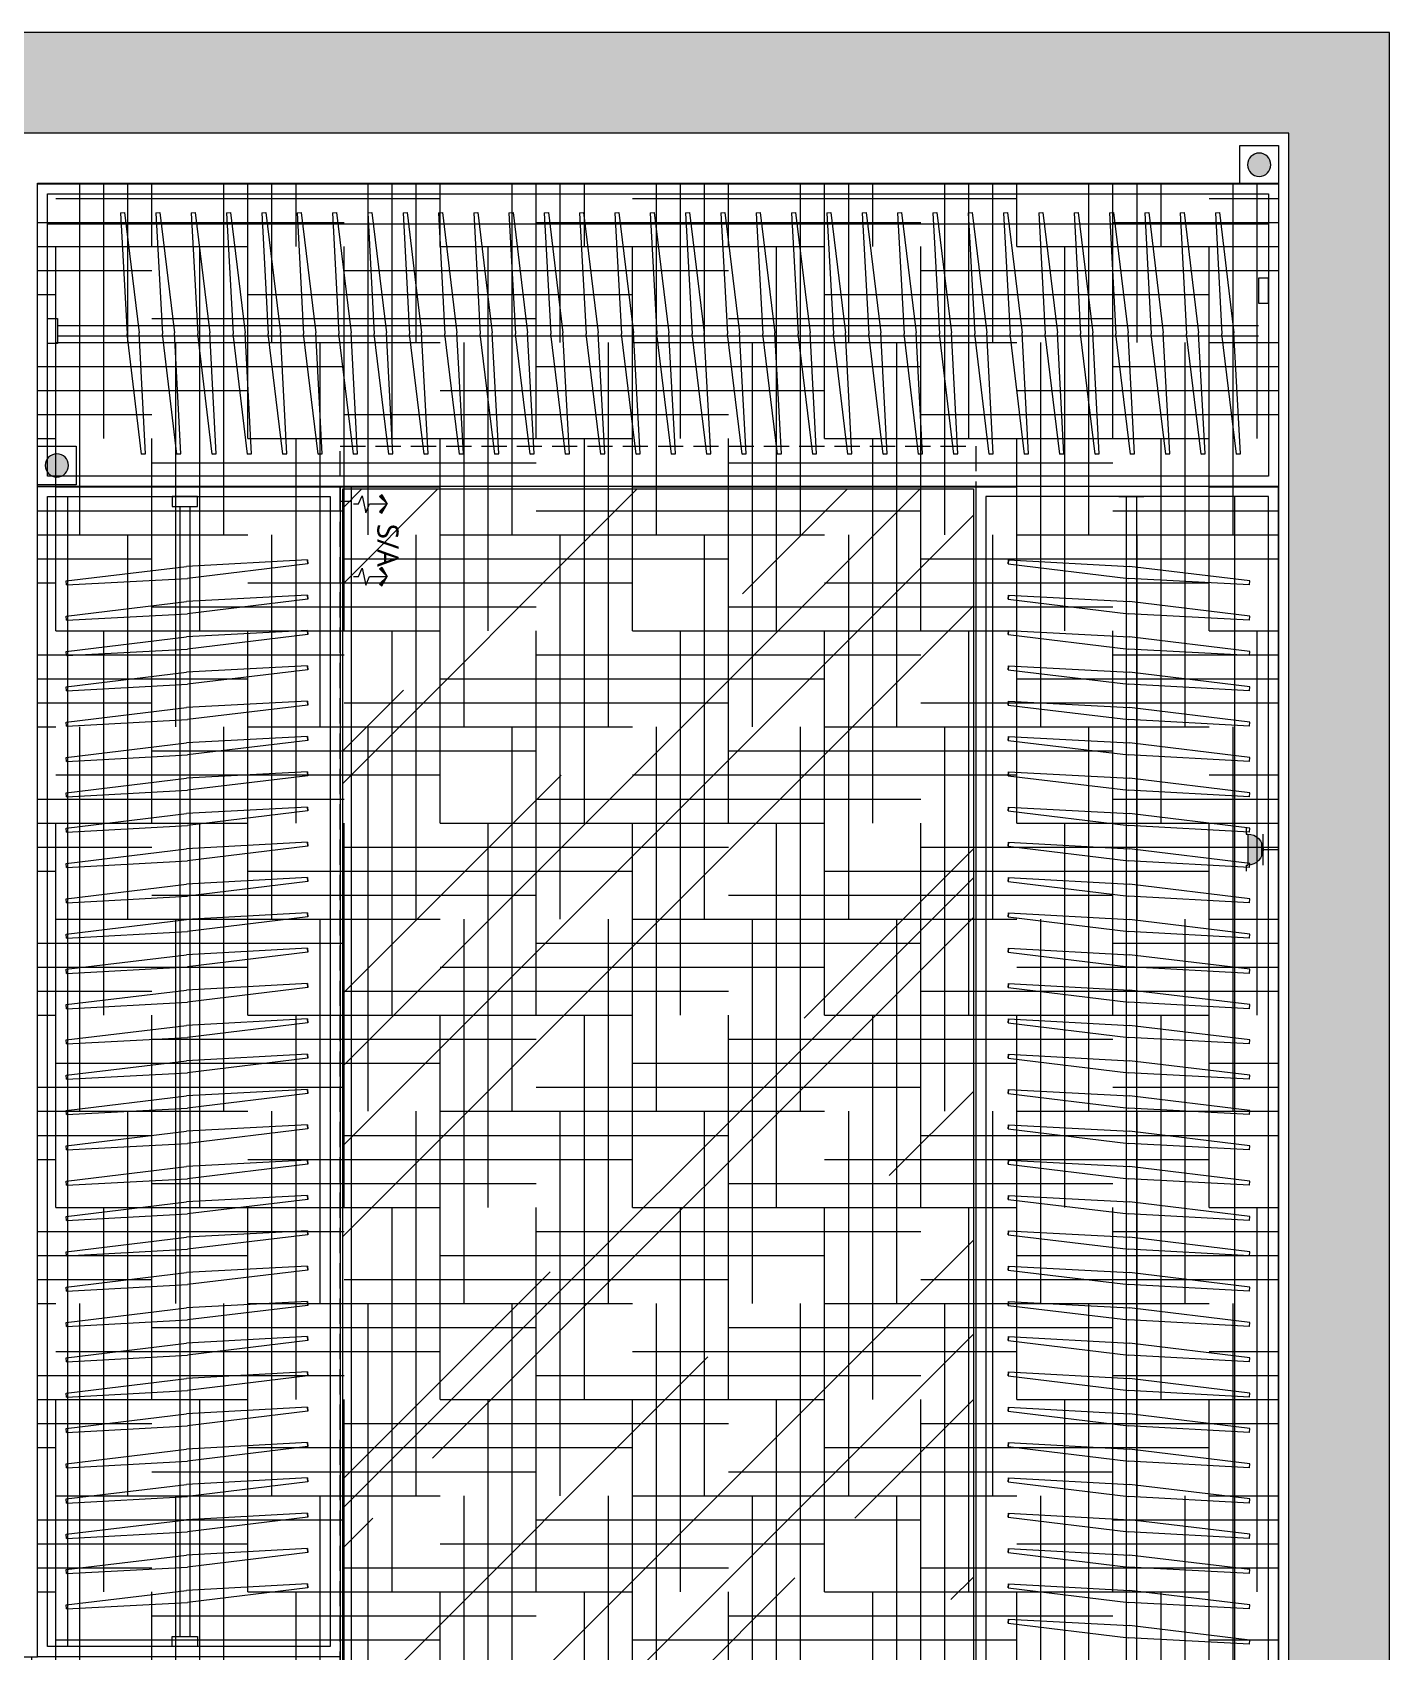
# Model space of a CAD drawing. Header units: millimetres. Extents: x -108767 to 78913, y -380878 to 1470.
# Drawn here: x 19385 to 22075, y -187189 to -183979 of the extents above; entities that cross this region are included whole.
import ezdxf
from ezdxf.enums import TextEntityAlignment as Align

# ---------------------------------------------------------------- set-up
doc = ezdxf.new("R2010")
doc.units = ezdxf.units.MM
doc.header["$LTSCALE"] = 10
doc.linetypes.add('DASH', pattern=[0.35, 0.25, -0.1])
for name, color, linetype in [('2-Tank High', 70, 'Continuous'), ('NW-01-wall(原有墙体)', 255, 'Continuous'), ('NW-02-fix(到顶家具)', 54, 'Continuous'), ('NW-02-light(平面灯具)', 12, 'Continuous'), ('NW-03-地面铺装', 8, 'Continuous'), ('NW-04-天花造型粗线', 163, 'Continuous'), ('NW-完成面（用于平面）', 43, 'Continuous'), ('NW-强弱电插座', 223, 'Continuous'), ('NW-强电插座', 223, 'Continuous'), ('NW-暖通风口', 33, 'Continuous')]:
    doc.layers.add(name, color=color, linetype=linetype)
doc.styles.add('宋体', font='', dxfattribs={"width": 0.8})
doc.styles.add('黑体', font='', dxfattribs={"width": 0.8, "height": 3})
doc.styles.get('宋体').set_extended_font_data('SimSun')
doc.styles.get('黑体').set_extended_font_data('Microsoft YaHei')
doc.linetypes.add('铝质LED灯条', pattern='A,12.7,-5.08,["AL.LED",宋体,S=2.54,R=0,X=-2.54,Y=-1.27],-10', length=27.78)

# ---------------------------------------------------------------- blocks, each defined once
blk = doc.blocks.new('*U230')
at = {"layer": '2-Tank High', "color": 250}
for p, q in [((-60, 0), (-62.89, 23.84)), ((-59.2, 0.07), (-60.5, 24.05)), ((-53, 0), (-55.89, 23.84)), ((-52.2, 0.07), (-53.5, 24.05)), ((-46, 0), (-48.89, 23.84)), ((-45.2, 0.07), (-46.5, 24.05)), ((-39, 0), (-41.89, 23.84)), ((-38.2, 0.07), (-39.5, 24.05)), ((-32, 0), (-34.89, 23.84)), ((-31.2, 0.07), (-32.5, 24.05)), ((-25, 0), (-27.89, 23.84)), ((-24.2, 0.07), (-25.5, 24.05)), ((-18, 0), (-20.89, 23.84)), ((-17.2, 0.07), (-18.5, 24.05)), ((-11, 0), (-13.89, 23.84)), ((-10.2, 0.07), (-11.5, 24.05)), ((-4, 0), (-6.89, 23.84)), ((-3.2, 0.07), (-4.5, 24.05)), ((3, 0), (0.11, 23.84)), ((3.8, 0.07), (2.5, 24.05)), ((10, 0), (7.11, 23.84)), ((10.8, 0.07), (9.5, 24.05)), ((17, 0), (14.11, 23.84)), ((17.8, 0.07), (16.5, 24.05)), ((24, 0), (21.11, 23.84)), ((24.8, 0.07), (23.5, 24.05)), ((31, 0), (28.11, 23.84)), ((31.8, 0.07), (30.5, 24.05)), ((38, 0), (35.11, 23.84)), ((38.8, 0.07), (37.5, 24.05)), ((45, 0), (42.11, 23.84)), ((45.8, 0.07), (44.5, 24.05)), ((52, 0), (49.11, 23.84)), ((52.8, 0.07), (51.5, 24.05)), ((59, 0), (56.11, 23.84)), ((59.8, 0.07), (58.5, 24.05)), ((66, 0), (63.11, 23.84)), ((66.8, 0.07), (65.5, 24.05)), ((73, 0), (70.11, 23.84)), ((73.8, 0.07), (72.5, 24.05)), ((80, 0), (77.11, 23.84)), ((80.8, 0.07), (79.5, 24.05)), ((87, 0), (84.11, 23.84)), ((87.8, 0.07), (86.5, 24.05)), ((94, 0), (91.11, 23.84)), ((94.8, 0.07), (93.5, 24.05)), ((101, 0), (98.11, 23.84)), ((101.8, 0.07), (100.5, 24.05)), ((108, 0), (105.11, 23.84)), ((108.8, 0.07), (107.5, 24.05)), ((115, 0), (112.11, 23.84)), ((115.8, 0.07), (114.5, 24.05)), ((122, 0), (119.11, 23.84)), ((122.8, 0.07), (121.5, 24.05)), ((129, 0), (126.11, 23.84)), ((129.8, 0.07), (128.5, 24.05)), ((136, 0), (133.11, 23.84)), ((136.8, 0.07), (135.5, 24.05)), ((143, 0), (140.11, 23.84)), ((143.8, 0.07), (142.5, 24.05)), ((150, 0), (147.11, 23.84)), ((150.8, 0.07), (149.5, 24.05)), ((157, 0), (154.11, 23.84)), ((157.8, 0.07), (156.5, 24.05)), ((-59.2, 0.07), (-60, 0)), ((-52.2, 0.07), (-53, 0)), ((-45.2, 0.07), (-46, 0)), ((-38.2, 0.07), (-39, 0)), ((-31.2, 0.07), (-32, 0)), ((-24.2, 0.07), (-25, 0)), ((-17.2, 0.07), (-18, 0)), ((-10.2, 0.07), (-11, 0)), ((-3.2, 0.07), (-4, 0)), ((3.8, 0.07), (3, 0)), ((10.8, 0.07), (10, 0)), ((17.8, 0.07), (17, 0)), ((24.8, 0.07), (24, 0)), ((31.8, 0.07), (31, 0)), ((38.8, 0.07), (38, 0)), ((45.8, 0.07), (45, 0)), ((52.8, 0.07), (52, 0)), ((59.8, 0.07), (59, 0)), ((66.8, 0.07), (66, 0)), ((73.8, 0.07), (73, 0)), ((80.8, 0.07), (80, 0)), ((87.8, 0.07), (87, 0)), ((94.8, 0.07), (94, 0)), ((101.8, 0.07), (101, 0)), ((108.8, 0.07), (108, 0)), ((115.8, 0.07), (115, 0)), ((122.8, 0.07), (122, 0)), ((129.8, 0.07), (129, 0)), ((136.8, 0.07), (136, 0)), ((143.8, 0.07), (143, 0)), ((150.8, 0.07), (150, 0)), ((157.8, 0.07), (157, 0))]:
    blk.add_line(p, q, dxfattribs=at)
for points in [[(-63.39, 47.89), (-64.18, 47.82), (-62.89, 23.84)], [(-64.18, 47.82), (-63.39, 47.89), (-60.5, 24.05)], [(-57.18, 47.82), (-56.39, 47.89), (-53.5, 24.05)], [(-56.39, 47.89), (-57.18, 47.82), (-55.89, 23.84)], [(-50.18, 47.82), (-49.39, 47.89), (-46.5, 24.05)], [(-49.39, 47.89), (-50.18, 47.82), (-48.89, 23.84)], [(-43.18, 47.82), (-42.39, 47.89), (-39.5, 24.05)], [(-42.39, 47.89), (-43.18, 47.82), (-41.89, 23.84)], [(-36.18, 47.82), (-35.39, 47.89), (-32.5, 24.05)], [(-35.39, 47.89), (-36.18, 47.82), (-34.89, 23.84)], [(-29.18, 47.82), (-28.39, 47.89), (-25.5, 24.05)], [(-28.39, 47.89), (-29.18, 47.82), (-27.89, 23.84)], [(-22.18, 47.82), (-21.39, 47.89), (-18.5, 24.05)], [(-21.39, 47.89), (-22.18, 47.82), (-20.89, 23.84)], [(-15.18, 47.82), (-14.39, 47.89), (-11.5, 24.05)], [(-14.39, 47.89), (-15.18, 47.82), (-13.89, 23.84)], [(-8.18, 47.82), (-7.39, 47.89), (-4.5, 24.05)], [(-7.39, 47.89), (-8.18, 47.82), (-6.89, 23.84)], [(-1.18, 47.82), (-0.39, 47.89), (2.5, 24.05)], [(-0.39, 47.89), (-1.18, 47.82), (0.11, 23.84)], [(5.82, 47.82), (6.61, 47.89), (9.5, 24.05)], [(6.61, 47.89), (5.82, 47.82), (7.11, 23.84)], [(12.82, 47.82), (13.61, 47.89), (16.5, 24.05)], [(13.61, 47.89), (12.82, 47.82), (14.11, 23.84)], [(19.82, 47.82), (20.61, 47.89), (23.5, 24.05)], [(20.61, 47.89), (19.82, 47.82), (21.11, 23.84)], [(26.82, 47.82), (27.61, 47.89), (30.5, 24.05)], [(27.61, 47.89), (26.82, 47.82), (28.11, 23.84)], [(33.82, 47.82), (34.61, 47.89), (37.5, 24.05)], [(34.61, 47.89), (33.82, 47.82), (35.11, 23.84)], [(40.82, 47.82), (41.61, 47.89), (44.5, 24.05)], [(41.61, 47.89), (40.82, 47.82), (42.11, 23.84)], [(47.82, 47.82), (48.61, 47.89), (51.5, 24.05)], [(48.61, 47.89), (47.82, 47.82), (49.11, 23.84)], [(54.82, 47.82), (55.61, 47.89), (58.5, 24.05)], [(55.61, 47.89), (54.82, 47.82), (56.11, 23.84)], [(61.82, 47.82), (62.61, 47.89), (65.5, 24.05)], [(62.61, 47.89), (61.82, 47.82), (63.11, 23.84)], [(68.82, 47.82), (69.61, 47.89), (72.5, 24.05)], [(69.61, 47.89), (68.82, 47.82), (70.11, 23.84)], [(75.82, 47.82), (76.61, 47.89), (79.5, 24.05)], [(76.61, 47.89), (75.82, 47.82), (77.11, 23.84)], [(82.82, 47.82), (83.61, 47.89), (86.5, 24.05)], [(83.61, 47.89), (82.82, 47.82), (84.11, 23.84)], [(89.82, 47.82), (90.61, 47.89), (93.5, 24.05)], [(90.61, 47.89), (89.82, 47.82), (91.11, 23.84)], [(96.82, 47.82), (97.61, 47.89), (100.5, 24.05)], [(97.61, 47.89), (96.82, 47.82), (98.11, 23.84)], [(103.82, 47.82), (104.61, 47.89), (107.5, 24.05)], [(104.61, 47.89), (103.82, 47.82), (105.11, 23.84)], [(110.82, 47.82), (111.61, 47.89), (114.5, 24.05)], [(111.61, 47.89), (110.82, 47.82), (112.11, 23.84)], [(117.82, 47.82), (118.61, 47.89), (121.5, 24.05)], [(118.61, 47.89), (117.82, 47.82), (119.11, 23.84)], [(124.82, 47.82), (125.61, 47.89), (128.5, 24.05)], [(125.61, 47.89), (124.82, 47.82), (126.11, 23.84)], [(131.82, 47.82), (132.61, 47.89), (135.5, 24.05)], [(132.61, 47.89), (131.82, 47.82), (133.11, 23.84)], [(138.82, 47.82), (139.61, 47.89), (142.5, 24.05)], [(139.61, 47.89), (138.82, 47.82), (140.11, 23.84)], [(145.82, 47.82), (146.61, 47.89), (149.5, 24.05)], [(146.61, 47.89), (145.82, 47.82), (147.11, 23.84)], [(152.82, 47.82), (153.61, 47.89), (156.5, 24.05)], [(153.61, 47.89), (152.82, 47.82), (154.11, 23.84)]]:
    blk.add_lwpolyline(points, dxfattribs=at)
blk = doc.blocks.new('*U278')
at = {"layer": '2-Tank High', "color": 250}
for p, q in [((-45, 0), (-47.89, 23.84)), ((-44.2, 0.07), (-45.5, 24.05)), ((-38, 0), (-40.89, 23.84)), ((-37.2, 0.07), (-38.5, 24.05)), ((-31, 0), (-33.89, 23.84)), ((-30.2, 0.07), (-31.5, 24.05)), ((-24, 0), (-26.89, 23.84)), ((-23.2, 0.07), (-24.5, 24.05)), ((-17, 0), (-19.89, 23.84)), ((-16.2, 0.07), (-17.5, 24.05)), ((-10, 0), (-12.89, 23.84)), ((-9.2, 0.07), (-10.5, 24.05)), ((-3, 0), (-5.89, 23.84)), ((-2.2, 0.07), (-3.5, 24.05)), ((4, 0), (1.11, 23.84)), ((4.8, 0.07), (3.5, 24.05)), ((11, 0), (8.11, 23.84)), ((11.8, 0.07), (10.5, 24.05)), ((18, 0), (15.11, 23.84)), ((18.8, 0.07), (17.5, 24.05)), ((25, 0), (22.11, 23.84)), ((25.8, 0.07), (24.5, 24.05)), ((32, 0), (29.11, 23.84)), ((32.8, 0.07), (31.5, 24.05)), ((39, 0), (36.11, 23.84)), ((39.8, 0.07), (38.5, 24.05)), ((46, 0), (43.11, 23.84)), ((46.8, 0.07), (45.5, 24.05)), ((53, 0), (50.11, 23.84)), ((53.8, 0.07), (52.5, 24.05)), ((60, 0), (57.11, 23.84)), ((60.8, 0.07), (59.5, 24.05)), ((67, 0), (64.11, 23.84)), ((67.8, 0.07), (66.5, 24.05)), ((74, 0), (71.11, 23.84)), ((74.8, 0.07), (73.5, 24.05)), ((81, 0), (78.11, 23.84)), ((81.8, 0.07), (80.5, 24.05)), ((88, 0), (85.11, 23.84)), ((88.8, 0.07), (87.5, 24.05)), ((95, 0), (92.11, 23.84)), ((95.8, 0.07), (94.5, 24.05)), ((102, 0), (99.11, 23.84)), ((102.8, 0.07), (101.5, 24.05)), ((109, 0), (106.11, 23.84)), ((109.8, 0.07), (108.5, 24.05)), ((116, 0), (113.11, 23.84)), ((116.8, 0.07), (115.5, 24.05)), ((123, 0), (120.11, 23.84)), ((123.8, 0.07), (122.5, 24.05)), ((130, 0), (127.11, 23.84)), ((130.8, 0.07), (129.5, 24.05)), ((137, 0), (134.11, 23.84)), ((137.8, 0.07), (136.5, 24.05)), ((144, 0), (141.11, 23.84)), ((144.8, 0.07), (143.5, 24.05)), ((151, 0), (148.11, 23.84)), ((151.8, 0.07), (150.5, 24.05)), ((158, 0), (155.11, 23.84)), ((158.8, 0.07), (157.5, 24.05)), ((-44.2, 0.07), (-45, 0)), ((-37.2, 0.07), (-38, 0)), ((-30.2, 0.07), (-31, 0)), ((-23.2, 0.07), (-24, 0)), ((-16.2, 0.07), (-17, 0)), ((-9.2, 0.07), (-10, 0)), ((-2.2, 0.07), (-3, 0)), ((4.8, 0.07), (4, 0)), ((11.8, 0.07), (11, 0)), ((18.8, 0.07), (18, 0)), ((25.8, 0.07), (25, 0)), ((32.8, 0.07), (32, 0)), ((39.8, 0.07), (39, 0)), ((46.8, 0.07), (46, 0)), ((53.8, 0.07), (53, 0)), ((60.8, 0.07), (60, 0)), ((67.8, 0.07), (67, 0)), ((74.8, 0.07), (74, 0)), ((81.8, 0.07), (81, 0)), ((88.8, 0.07), (88, 0)), ((95.8, 0.07), (95, 0)), ((102.8, 0.07), (102, 0)), ((109.8, 0.07), (109, 0)), ((116.8, 0.07), (116, 0)), ((123.8, 0.07), (123, 0)), ((130.8, 0.07), (130, 0)), ((137.8, 0.07), (137, 0)), ((144.8, 0.07), (144, 0)), ((151.8, 0.07), (151, 0)), ((158.8, 0.07), (158, 0))]:
    blk.add_line(p, q, dxfattribs=at)
for points in [[(-48.39, 47.89), (-49.18, 47.82), (-47.89, 23.84)], [(-49.18, 47.82), (-48.39, 47.89), (-45.5, 24.05)], [(-42.18, 47.82), (-41.39, 47.89), (-38.5, 24.05)], [(-41.39, 47.89), (-42.18, 47.82), (-40.89, 23.84)], [(-35.18, 47.82), (-34.39, 47.89), (-31.5, 24.05)], [(-34.39, 47.89), (-35.18, 47.82), (-33.89, 23.84)], [(-28.18, 47.82), (-27.39, 47.89), (-24.5, 24.05)], [(-27.39, 47.89), (-28.18, 47.82), (-26.89, 23.84)], [(-21.18, 47.82), (-20.39, 47.89), (-17.5, 24.05)], [(-20.39, 47.89), (-21.18, 47.82), (-19.89, 23.84)], [(-14.18, 47.82), (-13.39, 47.89), (-10.5, 24.05)], [(-13.39, 47.89), (-14.18, 47.82), (-12.89, 23.84)], [(-7.18, 47.82), (-6.39, 47.89), (-3.5, 24.05)], [(-6.39, 47.89), (-7.18, 47.82), (-5.89, 23.84)], [(-0.18, 47.82), (0.61, 47.89), (3.5, 24.05)], [(0.61, 47.89), (-0.18, 47.82), (1.11, 23.84)], [(6.82, 47.82), (7.61, 47.89), (10.5, 24.05)], [(7.61, 47.89), (6.82, 47.82), (8.11, 23.84)], [(13.82, 47.82), (14.61, 47.89), (17.5, 24.05)], [(14.61, 47.89), (13.82, 47.82), (15.11, 23.84)], [(20.82, 47.82), (21.61, 47.89), (24.5, 24.05)], [(21.61, 47.89), (20.82, 47.82), (22.11, 23.84)], [(27.82, 47.82), (28.61, 47.89), (31.5, 24.05)], [(28.61, 47.89), (27.82, 47.82), (29.11, 23.84)], [(34.82, 47.82), (35.61, 47.89), (38.5, 24.05)], [(35.61, 47.89), (34.82, 47.82), (36.11, 23.84)], [(41.82, 47.82), (42.61, 47.89), (45.5, 24.05)], [(42.61, 47.89), (41.82, 47.82), (43.11, 23.84)], [(48.82, 47.82), (49.61, 47.89), (52.5, 24.05)], [(49.61, 47.89), (48.82, 47.82), (50.11, 23.84)], [(55.82, 47.82), (56.61, 47.89), (59.5, 24.05)], [(56.61, 47.89), (55.82, 47.82), (57.11, 23.84)], [(62.82, 47.82), (63.61, 47.89), (66.5, 24.05)], [(63.61, 47.89), (62.82, 47.82), (64.11, 23.84)], [(69.82, 47.82), (70.61, 47.89), (73.5, 24.05)], [(70.61, 47.89), (69.82, 47.82), (71.11, 23.84)], [(76.82, 47.82), (77.61, 47.89), (80.5, 24.05)], [(77.61, 47.89), (76.82, 47.82), (78.11, 23.84)], [(83.82, 47.82), (84.61, 47.89), (87.5, 24.05)], [(84.61, 47.89), (83.82, 47.82), (85.11, 23.84)], [(90.82, 47.82), (91.61, 47.89), (94.5, 24.05)], [(91.61, 47.89), (90.82, 47.82), (92.11, 23.84)], [(97.82, 47.82), (98.61, 47.89), (101.5, 24.05)], [(98.61, 47.89), (97.82, 47.82), (99.11, 23.84)], [(104.82, 47.82), (105.61, 47.89), (108.5, 24.05)], [(105.61, 47.89), (104.82, 47.82), (106.11, 23.84)], [(111.82, 47.82), (112.61, 47.89), (115.5, 24.05)], [(112.61, 47.89), (111.82, 47.82), (113.11, 23.84)], [(118.82, 47.82), (119.61, 47.89), (122.5, 24.05)], [(119.61, 47.89), (118.82, 47.82), (120.11, 23.84)], [(125.82, 47.82), (126.61, 47.89), (129.5, 24.05)], [(126.61, 47.89), (125.82, 47.82), (127.11, 23.84)], [(132.82, 47.82), (133.61, 47.89), (136.5, 24.05)], [(133.61, 47.89), (132.82, 47.82), (134.11, 23.84)], [(139.82, 47.82), (140.61, 47.89), (143.5, 24.05)], [(140.61, 47.89), (139.82, 47.82), (141.11, 23.84)], [(146.82, 47.82), (147.61, 47.89), (150.5, 24.05)], [(147.61, 47.89), (146.82, 47.82), (148.11, 23.84)], [(153.82, 47.82), (154.61, 47.89), (157.5, 24.05)], [(154.61, 47.89), (153.82, 47.82), (155.11, 23.84)]]:
    blk.add_lwpolyline(points, dxfattribs=at)
blk = doc.blocks.new('*U232')
at = {"layer": '2-Tank High', "color": 250}
for p, q in [((-45, 0), (-47.89, 23.84)), ((-44.2, 0.07), (-45.5, 24.05)), ((-38, 0), (-40.89, 23.84)), ((-37.2, 0.07), (-38.5, 24.05)), ((-31, 0), (-33.89, 23.84)), ((-30.2, 0.07), (-31.5, 24.05)), ((-24, 0), (-26.89, 23.84)), ((-23.2, 0.07), (-24.5, 24.05)), ((-17, 0), (-19.89, 23.84)), ((-16.2, 0.07), (-17.5, 24.05)), ((-10, 0), (-12.89, 23.84)), ((-9.2, 0.07), (-10.5, 24.05)), ((-3, 0), (-5.89, 23.84)), ((-2.2, 0.07), (-3.5, 24.05)), ((4, 0), (1.11, 23.84)), ((4.8, 0.07), (3.5, 24.05)), ((11, 0), (8.11, 23.84)), ((11.8, 0.07), (10.5, 24.05)), ((18, 0), (15.11, 23.84)), ((18.8, 0.07), (17.5, 24.05)), ((25, 0), (22.11, 23.84)), ((25.8, 0.07), (24.5, 24.05)), ((32, 0), (29.11, 23.84)), ((32.8, 0.07), (31.5, 24.05)), ((39, 0), (36.11, 23.84)), ((39.8, 0.07), (38.5, 24.05)), ((46, 0), (43.11, 23.84)), ((46.8, 0.07), (45.5, 24.05)), ((53, 0), (50.11, 23.84)), ((53.8, 0.07), (52.5, 24.05)), ((60, 0), (57.11, 23.84)), ((60.8, 0.07), (59.5, 24.05)), ((67, 0), (64.11, 23.84)), ((67.8, 0.07), (66.5, 24.05)), ((74, 0), (71.11, 23.84)), ((74.8, 0.07), (73.5, 24.05)), ((81, 0), (78.11, 23.84)), ((81.8, 0.07), (80.5, 24.05)), ((88, 0), (85.11, 23.84)), ((88.8, 0.07), (87.5, 24.05)), ((95, 0), (92.11, 23.84)), ((95.8, 0.07), (94.5, 24.05)), ((102, 0), (99.11, 23.84)), ((102.8, 0.07), (101.5, 24.05)), ((109, 0), (106.11, 23.84)), ((109.8, 0.07), (108.5, 24.05)), ((116, 0), (113.11, 23.84)), ((116.8, 0.07), (115.5, 24.05)), ((123, 0), (120.11, 23.84)), ((123.8, 0.07), (122.5, 24.05)), ((130, 0), (127.11, 23.84)), ((130.8, 0.07), (129.5, 24.05)), ((137, 0), (134.11, 23.84)), ((137.8, 0.07), (136.5, 24.05)), ((144, 0), (141.11, 23.84)), ((144.8, 0.07), (143.5, 24.05)), ((151, 0), (148.11, 23.84)), ((151.8, 0.07), (150.5, 24.05)), ((158, 0), (155.11, 23.84)), ((158.8, 0.07), (157.5, 24.05)), ((165, 0), (162.11, 23.84)), ((165.8, 0.07), (164.5, 24.05)), ((-44.2, 0.07), (-45, 0)), ((-37.2, 0.07), (-38, 0)), ((-30.2, 0.07), (-31, 0)), ((-23.2, 0.07), (-24, 0)), ((-16.2, 0.07), (-17, 0)), ((-9.2, 0.07), (-10, 0)), ((-2.2, 0.07), (-3, 0)), ((4.8, 0.07), (4, 0)), ((11.8, 0.07), (11, 0)), ((18.8, 0.07), (18, 0)), ((25.8, 0.07), (25, 0)), ((32.8, 0.07), (32, 0)), ((39.8, 0.07), (39, 0)), ((46.8, 0.07), (46, 0)), ((53.8, 0.07), (53, 0)), ((60.8, 0.07), (60, 0)), ((67.8, 0.07), (67, 0)), ((74.8, 0.07), (74, 0)), ((81.8, 0.07), (81, 0)), ((88.8, 0.07), (88, 0)), ((95.8, 0.07), (95, 0)), ((102.8, 0.07), (102, 0)), ((109.8, 0.07), (109, 0)), ((116.8, 0.07), (116, 0)), ((123.8, 0.07), (123, 0)), ((130.8, 0.07), (130, 0)), ((137.8, 0.07), (137, 0)), ((144.8, 0.07), (144, 0)), ((151.8, 0.07), (151, 0)), ((158.8, 0.07), (158, 0)), ((165.8, 0.07), (165, 0))]:
    blk.add_line(p, q, dxfattribs=at)
for points in [[(-48.39, 47.89), (-49.18, 47.82), (-47.89, 23.84)], [(-49.18, 47.82), (-48.39, 47.89), (-45.5, 24.05)], [(-42.18, 47.82), (-41.39, 47.89), (-38.5, 24.05)], [(-41.39, 47.89), (-42.18, 47.82), (-40.89, 23.84)], [(-35.18, 47.82), (-34.39, 47.89), (-31.5, 24.05)], [(-34.39, 47.89), (-35.18, 47.82), (-33.89, 23.84)], [(-28.18, 47.82), (-27.39, 47.89), (-24.5, 24.05)], [(-27.39, 47.89), (-28.18, 47.82), (-26.89, 23.84)], [(-21.18, 47.82), (-20.39, 47.89), (-17.5, 24.05)], [(-20.39, 47.89), (-21.18, 47.82), (-19.89, 23.84)], [(-14.18, 47.82), (-13.39, 47.89), (-10.5, 24.05)], [(-13.39, 47.89), (-14.18, 47.82), (-12.89, 23.84)], [(-7.18, 47.82), (-6.39, 47.89), (-3.5, 24.05)], [(-6.39, 47.89), (-7.18, 47.82), (-5.89, 23.84)], [(-0.18, 47.82), (0.61, 47.89), (3.5, 24.05)], [(0.61, 47.89), (-0.18, 47.82), (1.11, 23.84)], [(6.82, 47.82), (7.61, 47.89), (10.5, 24.05)], [(7.61, 47.89), (6.82, 47.82), (8.11, 23.84)], [(13.82, 47.82), (14.61, 47.89), (17.5, 24.05)], [(14.61, 47.89), (13.82, 47.82), (15.11, 23.84)], [(20.82, 47.82), (21.61, 47.89), (24.5, 24.05)], [(21.61, 47.89), (20.82, 47.82), (22.11, 23.84)], [(27.82, 47.82), (28.61, 47.89), (31.5, 24.05)], [(28.61, 47.89), (27.82, 47.82), (29.11, 23.84)], [(34.82, 47.82), (35.61, 47.89), (38.5, 24.05)], [(35.61, 47.89), (34.82, 47.82), (36.11, 23.84)], [(41.82, 47.82), (42.61, 47.89), (45.5, 24.05)], [(42.61, 47.89), (41.82, 47.82), (43.11, 23.84)], [(48.82, 47.82), (49.61, 47.89), (52.5, 24.05)], [(49.61, 47.89), (48.82, 47.82), (50.11, 23.84)], [(55.82, 47.82), (56.61, 47.89), (59.5, 24.05)], [(56.61, 47.89), (55.82, 47.82), (57.11, 23.84)], [(62.82, 47.82), (63.61, 47.89), (66.5, 24.05)], [(63.61, 47.89), (62.82, 47.82), (64.11, 23.84)], [(69.82, 47.82), (70.61, 47.89), (73.5, 24.05)], [(70.61, 47.89), (69.82, 47.82), (71.11, 23.84)], [(76.82, 47.82), (77.61, 47.89), (80.5, 24.05)], [(77.61, 47.89), (76.82, 47.82), (78.11, 23.84)], [(83.82, 47.82), (84.61, 47.89), (87.5, 24.05)], [(84.61, 47.89), (83.82, 47.82), (85.11, 23.84)], [(90.82, 47.82), (91.61, 47.89), (94.5, 24.05)], [(91.61, 47.89), (90.82, 47.82), (92.11, 23.84)], [(97.82, 47.82), (98.61, 47.89), (101.5, 24.05)], [(98.61, 47.89), (97.82, 47.82), (99.11, 23.84)], [(104.82, 47.82), (105.61, 47.89), (108.5, 24.05)], [(105.61, 47.89), (104.82, 47.82), (106.11, 23.84)], [(111.82, 47.82), (112.61, 47.89), (115.5, 24.05)], [(112.61, 47.89), (111.82, 47.82), (113.11, 23.84)], [(118.82, 47.82), (119.61, 47.89), (122.5, 24.05)], [(119.61, 47.89), (118.82, 47.82), (120.11, 23.84)], [(125.82, 47.82), (126.61, 47.89), (129.5, 24.05)], [(126.61, 47.89), (125.82, 47.82), (127.11, 23.84)], [(132.82, 47.82), (133.61, 47.89), (136.5, 24.05)], [(133.61, 47.89), (132.82, 47.82), (134.11, 23.84)], [(139.82, 47.82), (140.61, 47.89), (143.5, 24.05)], [(140.61, 47.89), (139.82, 47.82), (141.11, 23.84)], [(146.82, 47.82), (147.61, 47.89), (150.5, 24.05)], [(147.61, 47.89), (146.82, 47.82), (148.11, 23.84)], [(153.82, 47.82), (154.61, 47.89), (157.5, 24.05)], [(154.61, 47.89), (153.82, 47.82), (155.11, 23.84)], [(160.82, 47.82), (161.61, 47.89), (164.5, 24.05)], [(161.61, 47.89), (160.82, 47.82), (162.11, 23.84)]]:
    blk.add_lwpolyline(points, dxfattribs=at)
blk = doc.blocks.new('_LINKPT1')
blk.add_line((0, 0), (0, 0))
blk = doc.blocks.new('单相二三极安全插座')
at = {"linetype": 'Continuous'}
for p, q in [((-33.3, 49.9), (-23.8, 49.9)), ((-23.8, 49.9), (-23.8, 47.5)), ((23.8, 49.9), (23.8, 47.5)), ((23.8, 49.9), (33.3, 49.9)), ((-23.8, 47.5), (23.8, 47.5)), ((23.8, 23.8), (-23.8, 23.8)), ((0, 23.8), (0, 0))]:
    blk.add_line(p, q, dxfattribs=at)
blk.add_arc((0, 47.5), 23.8, 180, 0, dxfattribs=at)
for points in [[(20.6, 35.7), (-20.6, 35.7), (23.8, 47.5), (-23.8, 47.5)], [(11.9, 27), (-11.9, 27), (20.6, 35.7), (-20.6, 35.7)], [(0, 23.8), (0, 23.8), (11.9, 27), (-11.9, 27)]]:
    blk.add_solid(points, dxfattribs=at)
at = {"linetype": 'Continuous', "xscale": 0.0950808586651788, "yscale": 0.0950808586651788, "zscale": 0.0950808586651788}
blk.add_blockref('_LINKPT1', (0, 0), dxfattribs=at)
blk = doc.blocks.new('*U260')
at = {"layer": 'NW-强电插座', "xscale": 1.2943, "yscale": 1.2943, "zscale": 1.2943}
blk.add_blockref('单相二三极安全插座', (225.9, 1978.7), dxfattribs=at)
blk = doc.blocks.new('*U61')
h = blk.add_hatch(color=256)
h.dxf.hatch_style = 1
edge = h.paths.add_edge_path()
edge.add_arc((0, 40), 30, 0, 360)
blk.add_lwpolyline([(-50, -10), (50, -10), (50, 90), (-50, 90)], close=True)
blk.add_circle((0, 40), 30)
blk = doc.blocks.new('*U264')
at = {"layer": 'NW-强电插座', "xscale": 0.7704166666280803, "yscale": 0.7704166666280803, "zscale": 0.7704166666280803}
blk.add_blockref('*U61', (225.9, 1986.4), dxfattribs=at)

msp = doc.modelspace()

# ---------------------------------------------------------------- hatches: boundary and pattern name
at = {"layer": 'NW-01-wall(原有墙体)'}
h = msp.add_hatch(color=250, dxfattribs=at)
h.dxf.hatch_style = 1
h.paths.add_polyline_path([(21693.9, -189875.5), (22074.9, -189875.5), (22074.9, -183979.5), (6048.9, -183979.5), (6048.9, -184329.5), (6562.9, -184329.5), (6562.9, -184179.5), (7027.6, -184179.5), (7027.6, -184079.5), (7657.6, -184079.5), (7657.6, -184179.5), (21874.9, -184179.5), (21874.9, -189675.5), (19945.9, -189675.5), (19945.9, -189567.5), (19231.9, -189567.5), (19231.9, -189873.5), (19656.9, -189873.5), (19656.9, -190430.5), (19856.9, -190430.5), (19856.9, -189890.5), (21469.9, -189890.5), (21469.9, -191453.5), (19856.9, -191453.5), (19856.9, -191296.5), (19656.9, -191296.5), (19656.9, -191673.5), (21493.9, -191673.5), (21493.9, -193580.5), (6559.9, -193580.5), (6559.9, -193780.5), (21693.9, -193780.5)])
h.paths.add_polyline_path([(6559.9, -193462.1), (6285.9, -193560.5), (6559.9, -193560.5)], flags=17)
h.paths.add_polyline_path([(6559.9, -193462.1), (6559.9, -193433.5), (6285.9, -193433.5), (6285.9, -193560.5)], flags=17)
at = {"layer": 'NW-03-地面铺装'}
h = msp.add_hatch(dxfattribs=at)
h.set_pattern_fill('HOUND', color=250, scale=30)
h.paths.add_polyline_path([(15116.7, -187199.5), (19394.9, -187199.5), (19394.9, -184278.7), (21854.9, -184278.7), (21854.9, -189547.5), (19204.9, -189547.5), (19204.9, -189743.5), (19184.9, -189743.5), (19184.9, -189723.5), (19174.9, -189723.5), (19174.9, -189767), (19184.9, -189767), (19184.9, -189867), (19174.9, -189867), (19174.9, -189910.5), (15566.7, -189910.5), (15566.7, -189723.5), (15116.7, -189723.5)])
at = {"layer": 'NW-04-天花造型粗线', "linetype": 'Continuous'}
h = msp.add_hatch(dxfattribs=at)
h.set_pattern_fill('AR-RROOF', color=250, scale=20, angle=45)
h.paths.add_polyline_path([(19999.9, -184884.5), (21249.9, -184884.5), (21249.9, -188942.5), (19999.9, -188942.5)])
at = {"layer": 'NW-暖通风口'}
for points in [[(20087.8, -184914.4), (20072.6, -184899.3), (20077.2, -184895.9)], [(20087.8, -184914.4), (20072.6, -184929.5), (20077.2, -184932.9)], [(20087.8, -185057.9), (20072.6, -185042.8), (20077.2, -185039.4)], [(20087.8, -185057.9), (20072.6, -185073), (20077.2, -185076.4)]]:
    msp.add_hatch(color=256, dxfattribs=at).paths.add_polyline_path(points)

# ---------------------------------------------------------------- linework, layer by layer
at = {"layer": 'NW-01-wall(原有墙体)'}
for p, q in [((22074.9, -183979.5), (6048.9, -183979.5)), ((22074.9, -189875.5), (22074.9, -183979.5)), ((21874.9, -184179.5), (6562.9, -184179.5)), ((21874.9, -189675.5), (21874.9, -184179.5))]:
    msp.add_line(p, q, dxfattribs=at)
at = {"layer": 'NW-02-fix(到顶家具)', "ltscale": 10}
for points in [[(21854.9, -184279.5), (21854.9, -184879.5), (19394.9, -184879.5), (19394.9, -184279.5)], [(19394.9, -184879.5), (19994.9, -184879.5), (19994.9, -187199.5), (19394.9, -187199.5)], [(21854.9, -184879.5), (21254.9, -184879.5), (21254.9, -188947.5), (21854.9, -188947.5)]]:
    msp.add_lwpolyline(points, close=True, dxfattribs=at)
at = {"layer": 'NW-02-fix(到顶家具)', "color": 8, "ltscale": 10}
for points in [[(21834.9, -184299.5), (21834.9, -184859.5), (19414.9, -184859.5), (19414.9, -184299.5)], [(19414.9, -184899.5), (19974.9, -184899.5), (19974.9, -187179.5), (19414.9, -187179.5)], [(21834.9, -184899.5), (21274.9, -184899.5), (21274.9, -188927.5), (21834.9, -188927.5)]]:
    msp.add_lwpolyline(points, close=True, dxfattribs=at)
at = {"layer": 'NW-02-fix(到顶家具)', "color": 251, "ltscale": 10}
for points in [[(21834.9, -184466.4), (21814.9, -184466.4), (21814.9, -184516.4), (21834.9, -184516.4), (21834.9, -184466.4)], [(19414.9, -184546.4), (19434.9, -184546.4), (19434.9, -184596.4), (19414.9, -184596.4), (19414.9, -184546.4)], [(21814.9, -184561.4), (19434.9, -184561.4)], [(21814.9, -184581.4), (19434.9, -184581.4)], [(19661.8, -184899.5), (19661.8, -184919.5), (19711.8, -184919.5), (19711.8, -184899.5), (19661.8, -184899.5)], [(19676.8, -184919.5), (19676.8, -187159.5)], [(19696.8, -184919.5), (19696.8, -187159.5)], [(21587.9, -184899.5), (21587.9, -184899.5), (21537.9, -184899.5), (21537.9, -184899.5), (21587.9, -184899.5)], [(21552.9, -184899.5), (21552.9, -188907.5)], [(21572.9, -184899.5), (21572.9, -188907.5)], [(19661.8, -187179.5), (19661.8, -187159.5), (19711.8, -187159.5), (19711.8, -187179.5), (19661.8, -187179.5)]]:
    msp.add_lwpolyline(points, dxfattribs=at)
at = {"layer": 'NW-02-light(平面灯具)', "linetype": '铝质LED灯条'}
for p, q in [((19414.9, -184358.7), (21834.9, -184358.7)), ((19455.2, -187179.5), (19455.2, -184899.5)), ((21768, -188927.5), (21768, -184899.5))]:
    msp.add_line(p, q, dxfattribs=at)
at = {"layer": 'NW-03-地面铺装', "linetype": 'DASH', "ltscale": 20}
msp.add_lwpolyline([(15516.7, -189723.5), (15516.7, -187799.5), (19994.9, -187799.5), (19994.9, -184799.5), (21254.9, -184799.5), (21254.9, -188947.5), (19204.9, -188947.5), (19204.9, -189547.5)], dxfattribs=at)
at = {"layer": 'NW-04-天花造型粗线', "color": 8}
msp.add_lwpolyline([(19999.9, -184884.5), (21249.9, -184884.5), (21249.9, -188942.5), (19999.9, -188942.5)], close=True, dxfattribs=at)
at = {"layer": 'NW-完成面（用于平面）'}
msp.add_lwpolyline([(15116.7, -188010.5), (15116.7, -187199.5), (19394.9, -187199.5), (19394.9, -184278.7), (21854.9, -184278.7), (21854.9, -189547.5), (19204.9, -189547.5), (19204.9, -189723.5)], dxfattribs=at)
at = {"layer": 'NW-暖通风口'}
for p, q in [((19994.9, -184879.5), (19994.9, -188947.5)), ((20016.4, -184880.2, 0), (20016.4, -188947.5)), ((20072.6, -184899.3, 0), (20077.2, -184895.9, 0)), ((20077.2, -184895.9, 0), (20087.8, -184914.4, 0)), ((19994.9, -184908.9), (20016.4, -184908.9)), ((20021.3, -184914.4, 0), (20031.2, -184914.4, 0)), ((20031.2, -184914.4, 0), (20038.5, -184898.3, 0)), ((20038.5, -184898.3, 0), (20045.8, -184931.7, 0)), ((20045.8, -184931.7, 0), (20053.1, -184914.4, 0)), ((20053.1, -184914.4, 0), (20087.8, -184914.4, 0)), ((20087.8, -184914.4, 0), (20072.6, -184899.3, 0)), ((20087.8, -184914.4, 0), (20072.6, -184929.5, 0)), ((20077.2, -184932.9, 0), (20087.8, -184914.4, 0)), ((20072.6, -184929.5, 0), (20077.2, -184932.9, 0)), ((20031.2, -185057.9, 0), (20038.5, -185041.8, 0)), ((20038.5, -185041.8, 0), (20045.8, -185075.2, 0)), ((20072.6, -185042.8, 0), (20077.2, -185039.4, 0)), ((20087.8, -185057.9, 0), (20072.6, -185042.8, 0)), ((20077.2, -185039.4, 0), (20087.8, -185057.9, 0)), ((20021.3, -185057.9, 0), (20031.2, -185057.9, 0)), ((20045.8, -185075.2, 0), (20053.1, -185057.9, 0)), ((20053.1, -185057.9, 0), (20087.8, -185057.9, 0)), ((20087.8, -185057.9, 0), (20072.6, -185073, 0)), ((20072.6, -185073, 0), (20077.2, -185076.4, 0)), ((20077.2, -185076.4, 0), (20087.8, -185057.9, 0))]:
    msp.add_line(p, q, dxfattribs=at)

# ---------------------------------------------------------------- block references
at = {"layer": 'NW-02-fix(到顶家具)', "color": 251, "ltscale": 10, "yscale": 10, "zscale": 10}
for name, p, xscale, rotation in [('*U230', (21137.5, -184336.7), 10, 180), ('*U278', (19452.1, -185516.9), 10, 270), ('*U232', (21797.6, -185516.9), -10, 90)]:
    msp.add_blockref(name, p, dxfattribs=dict(at, xscale=xscale, rotation=rotation))
at = {"layer": 'NW-强弱电插座', "xscale": -0.9984580498866216, "yscale": 0.9984580498866216, "zscale": 0.9984580498866216, "rotation": 90}
for name, p in [('*U264', (23830.5, -184016.3)), ('*U264', (21447.5, -184612.4)), ('*U260', (23830.6, -185373.9))]:
    msp.add_blockref(name, p, dxfattribs=at)

# ---------------------------------------------------------------- texts
at = {"layer": 'NW-暖通风口', "color": 40, "style": '黑体'}
msp.add_attdef('S/A', text='', height=42, rotation=270, dxfattribs=at).set_placement((20089.6, -184996.3, -203.3), align=Align.MIDDLE)

doc.saveas('drawing.dxf')
